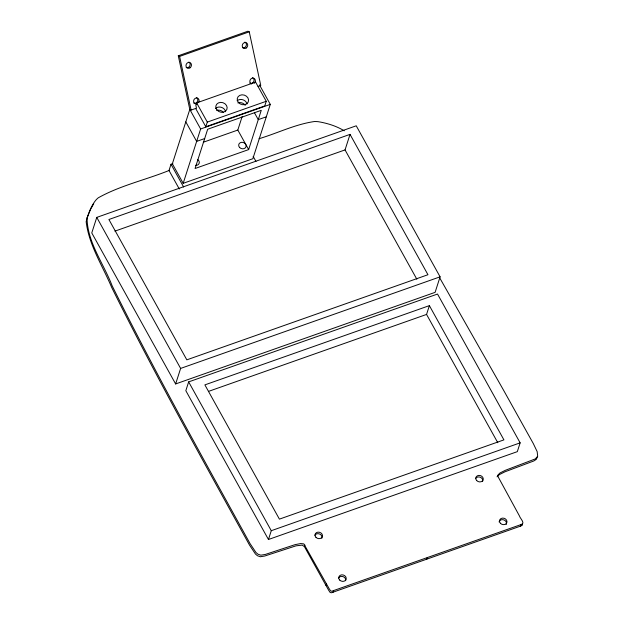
<?xml version="1.0" encoding="UTF-8"?>
<svg xmlns="http://www.w3.org/2000/svg" width="624" height="624" viewBox="0 0 624 624"><rect width="100%" height="100%" fill="white"/><g stroke="black" fill="none" stroke-linecap="round" stroke-linejoin="round"><path stroke-width="0.94" d="M87.04 217.877C87.274 242.229 103.639 263.624 112.117 285.737C155.407 373.074 202.987 458.188 250.013 543.543L255.957 552.474L257.93 554.174L260.848 555.188L265.301 554.447L295.066 544.651L300.69 543.559L303.833 543.902L329.261 588.877L330.658 590.928L331.718 591.24L521.032 524.573C525.907 523.505 519.893 518.248 519.418 515.9L497.445 475.558L499.91 473.015L505.44 470.262L535.291 458.921L537.677 456.292L537.163 451.62L533.294 443.539L503.139 389.462L439.569 277.641M537.342 456.916L536.32 459.326L533.793 460.972L504.941 471.814L499.411 474.575L497.032 476.822M96.767 217.394L91.775 232.924L175.633 383.947L435.107 292.352L440.092 276.83L356.234 125.798L96.767 217.394L180.625 368.425L175.633 383.947M172.84 163.613L171.007 164.26L169.01 170.477L179.291 188.994M195.616 108.389L205.811 126.75L264.755 105.94L266.253 101.283L255.59 82.087L196.646 102.898L195.858 105.355L196.466 108.178L191.108 110.074L189.797 109.442L178.285 55.793L247.946 31.2L249.257 31.832L260.762 85.48L258.086 86.424M183.191 183.316L200.639 128.973L189.797 109.442L172.349 163.792L183.191 183.316L252.845 158.73L270.293 104.38L259.451 84.856M205.811 126.75L207.308 122.093L196.646 102.898M248.656 149.588L261.261 110.323L207.675 129.238L195.07 168.503L248.656 149.588L237.814 130.057L242.182 116.446M188.651 381.896L185.827 390.694L268.453 539.503L517.319 451.651L520.143 442.853L437.518 294.044L188.651 381.896L271.276 530.704L268.453 539.503M416.832 279.193L345.041 149.908L350.025 134.378L108.904 219.5L186.833 359.845L427.955 274.724L350.025 134.378M522.382 523.926L522.428 525.127L520.868 526.009L331.367 592.784L330.158 592.48L328.762 590.429L304.411 546.624L304.91 545.072M326.017 585.546L326.516 583.994M332.99 592.332L333.489 590.78M497.796 442.72L426.559 314.426L429.382 305.627L204.875 384.883L279.412 519.129L503.927 439.873L429.382 305.627M426.761 559.229L427.261 557.677M520.533 526.126L521.032 524.573M87.149 217.69L90.659 209.18L93.74 203.713M169.556 170.282C146.055 179.86 120.479 185.359 98.28 197.808A27.261 23.018 17.8 0 0 95.698 200.304C90.823 206.458 88.085 214.165 86.159 221.668C88.897 245.154 102.625 265.84 111.618 287.29C154.908 374.626 202.488 459.74 249.514 545.095L255.458 554.026L257.431 555.727L260.348 556.748L264.802 556L295.971 545.852L302.149 545.111L304.411 546.624M178.285 55.793L179.595 56.417L249.257 31.832M207.308 122.093L266.253 101.283M200.639 128.973L270.293 104.38M204.688 138.551L196.646 141.391L185.804 121.867M266.308 116.805L258.266 119.636L254.498 112.85M203.299 142.241L237.814 130.057M114.917 231.137L345.041 149.908M180.625 368.425L440.092 276.83M208.463 391.412L426.559 314.426M271.276 530.704L520.143 442.853M259.015 138.731C277.43 133.224 295.152 124.316 314.278 121.555A27.261 23.018 17.8 0 1 318.334 121.711C327.335 123.209 336.445 126.04 344.23 130.79M253.157 156.406L255.965 161.452M171.007 164.26L183.628 186.989M179.595 56.417L191.108 110.074M338.559 578.042A3.806 3.214 17.8 0 1 343.153 576.677A3.806 3.214 17.8 0 1 345.649 580.671M314.839 535.33A3.806 3.214 17.8 0 1 319.621 534.035A3.806 3.214 17.8 0 1 321.828 538.278M499.067 521.914A3.806 3.214 17.8 0 1 503.903 519.925A3.806 3.214 17.8 0 1 506.158 524.542M475.761 478.304A3.806 3.214 17.8 0 1 480.542 477.368A3.806 3.214 17.8 0 1 482.578 481.525M197.543 159.533A3.806 3.214 17.8 0 1 199.134 163.324A3.806 3.214 17.8 0 1 195.546 165.368M237.136 100.792A5.78 4.883 17.8 0 1 242.915 99.793A5.78 4.883 17.8 0 1 247.003 103.99M237.83 102.905A5.78 4.883 17.8 0 1 245.24 105.339M215.483 108.56A5.78 4.883 17.8 0 1 221.426 107.344A5.78 4.883 17.8 0 1 225.607 111.751M216.863 110.331A5.78 4.883 17.8 0 1 223.509 112.499M196.958 103.756A3.042 2.675 -64.4 0 1 193.612 101.01A3.042 2.675 -64.4 0 1 197.34 98.062A3.042 2.675 -64.4 0 1 198.51 102.523M251.651 83.951A3.042 2.675 -64.4 0 1 250.286 79.747A3.042 2.675 -64.4 0 1 254.514 78.725A3.042 2.675 -64.4 0 1 254.163 83.343M196.505 97.633A3.042 2.675 -64.4 0 1 197.434 101.494A3.042 2.675 -64.4 0 1 193.822 103.093M252.517 77.649A3.042 2.675 -64.4 0 1 253.695 81.627A3.042 2.675 -64.4 0 1 249.834 83.109M188.869 62.057A3.042 2.675 -64.4 0 1 189.797 65.91A3.042 2.675 -64.4 0 1 186.186 67.509M244.889 42.073A3.042 2.675 -64.4 0 1 246.129 45.903A3.042 2.675 -64.4 0 1 242.447 47.65M339.682 580.047A3.806 3.214 17.8 0 0 346.047 579.439A3.806 3.214 17.8 0 0 341.71 574.86A3.806 3.214 17.8 0 0 339.682 580.047M315.97 537.334A3.806 3.214 17.8 0 0 322.327 536.718A3.806 3.214 17.8 0 0 317.99 532.147A3.806 3.214 17.8 0 0 315.97 537.334M500.432 523.302A3.806 3.214 17.8 0 0 506.797 522.694A3.806 3.214 17.8 0 0 502.46 518.115A3.806 3.214 17.8 0 0 500.432 523.302M476.72 480.589A3.806 3.214 17.8 0 0 483.077 479.973A3.806 3.214 17.8 0 0 478.741 475.402A3.806 3.214 17.8 0 0 476.72 480.589M239.663 147.537A3.806 3.214 17.8 0 0 245.996 146.827A3.806 3.214 17.8 0 0 241.582 142.311A3.806 3.214 17.8 0 0 239.663 147.537M189.992 67.829A3.042 2.675 -64.4 0 0 190.18 62.681A3.042 2.675 -64.4 0 0 185.975 65.528A3.042 2.675 -64.4 0 0 189.992 67.829M246.254 47.97A3.042 2.675 -64.4 0 0 246.441 42.822A3.042 2.675 -64.4 0 0 242.237 45.669A3.042 2.675 -64.4 0 0 246.254 47.97M238.469 102.523A5.78 4.883 17.8 0 0 248.227 102.001A5.78 4.883 17.8 0 0 241.995 94.817A5.78 4.883 17.8 0 0 238.469 102.523M217.066 110.12A5.78 4.883 17.8 0 0 226.808 109.535A5.78 4.883 17.8 0 0 220.522 102.383A5.78 4.883 17.8 0 0 217.066 110.12"/></g></svg>
